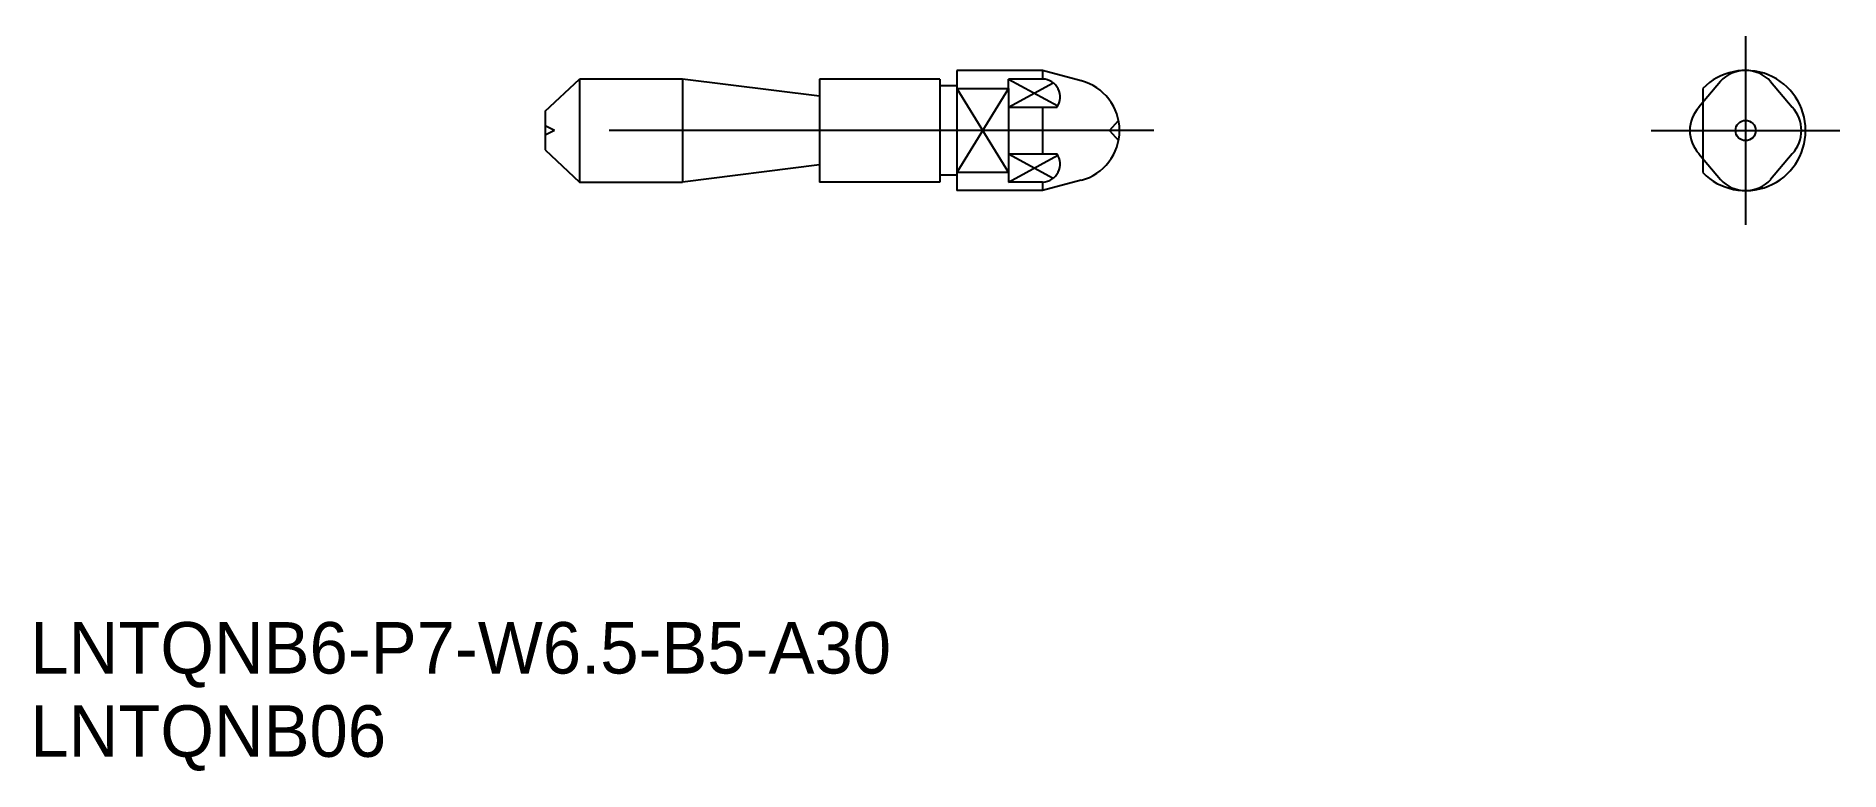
# Model space of a CAD drawing. Extents: x 39 to 144, y 105 to 148.
import ezdxf

# ---------------------------------------------------------------- set-up
doc = ezdxf.new("R2010")
doc.units = 0
doc.linetypes.add('CENTER', pattern=[50.8, 31.75, -6.35, 6.35, -6.35])
doc.linetypes.add('DASHED', pattern=[19.05, 12.7, -6.35])
doc.layers.get('0').update_dxf_attribs({"linetype": 'CONTINUOUS'})
doc.layers.add('CENTER', color=1, linetype='CENTER')

# ---------------------------------------------------------------- blocks, each defined once
blk = doc.blocks.new('*U2')
at = {"color": 7, "linetype": 'CONTINUOUS'}
blk.add_text('LNTQNB06', height=3, dxfattribs=at).set_placement((38.2, 105.65))
blk = doc.blocks.new('*U3')
at = {"color": 7, "linetype": 'CONTINUOUS'}
blk.add_text('LNTQNB6-P7-W6.5-B5-A30', height=3, dxfattribs=at).set_placement((38.2, 110.5))

msp = doc.modelspace()

# ---------------------------------------------------------------- linework, layer by layer
at = {"color": 7, "linetype": 'CONTINUOUS'}
for p, q in [((68.2, 143.25), (70.2, 145.13)), ((76.2, 145.13), (70.2, 145.13)), ((70.2, 145.13), (70.2, 139.13)), ((76.2, 145.13), (76.2, 139.13)), ((84.2, 144.13), (76.2, 145.13)), ((136.7, 144.99), (135.45, 143.49)), ((135.67, 144.58), (135.67, 143.75)), ((139.63, 144.99), (140.88, 143.49)), ((68.2, 143.25), (68.2, 141.01)), ((68.2, 141.01), (70.2, 139.13)), ((84.2, 140.13), (76.2, 139.13)), ((135.45, 140.77), (136.7, 139.27)), ((135.67, 140.51), (135.67, 139.68)), ((140.88, 140.77), (139.63, 139.27)), ((70.2, 139.13), (76.2, 139.13))]:
    msp.add_line(p, q, dxfattribs=at)
at = {"linetype": 'CONTINUOUS'}
for p, q in [((91.2, 145.13), (84.2, 145.13)), ((84.2, 145.13), (84.2, 139.13)), ((91.2, 145.13), (91.2, 139.13)), ((92.2, 145.63), (92.2, 138.63)), ((97.2, 145.63), (92.2, 145.63)), ((99.45, 145.03), (97.2, 145.63)), ((92.2, 144.73), (91.2, 144.73)), ((92.2, 144.58), (95.2, 144.58)), ((95.2, 144.58), (95.2, 139.68)), ((91.2, 139.13), (84.2, 139.13)), ((92.2, 139.53), (91.2, 139.53)), ((95.2, 139.68), (92.2, 139.68)), ((99.45, 139.23), (97.2, 138.63)), ((97.2, 138.63), (92.2, 138.63))]:
    msp.add_line(p, q, dxfattribs=at)
at = {"color": 3, "linetype": 'CONTINUOUS'}
for p, q in [((95.2, 144.58), (95.2, 145.13)), ((95.2, 144.58), (95.2, 145.13)), ((97.2, 145.13), (95.2, 145.13)), ((95.2, 145.13), (98.09, 143.56)), ((97.2, 145.63), (97.2, 145.13)), ((92.2, 144.58), (95.2, 139.68)), ((95.2, 144.58), (92.2, 139.68)), ((95.2, 143.49), (97.81, 144.91)), ((95.2, 143.49), (98.04, 143.49)), ((97.2, 143.49), (97.2, 140.77)), ((95.2, 140.77), (98.04, 140.77)), ((95.2, 140.77), (97.81, 139.35)), ((95.2, 139.13), (98.09, 140.7)), ((95.2, 139.68), (95.2, 139.13)), ((95.2, 139.68), (95.2, 139.13)), ((97.2, 139.13), (95.2, 139.13)), ((97.2, 139.13), (97.2, 138.63))]:
    msp.add_line(p, q, dxfattribs=at)
at = {"color": 3, "linetype": 'DASHED'}
for p, q in [((135.67, 143.75), (135.67, 140.51)), ((68.75, 142.13), (68.2, 142.41)), ((68.75, 142.13), (68.2, 141.85)), ((101.09, 142.13), (101.62, 142.72)), ((101.09, 142.13), (101.62, 141.54))]:
    msp.add_line(p, q, dxfattribs=at)
at = {"color": 7, "linetype": 'CONTINUOUS'}
msp.add_circle((138.17, 142.13), 0.59, dxfattribs=at)
at = {"color": 3, "linetype": 'CONTINUOUS'}
for centre, start, end in [((97.17, 144.08), 325.8979, 88.0788), ((97.17, 140.18), 271.9212, 34.1021)]:
    msp.add_arc(centre, 1.05, start, end, dxfattribs=at)
at = {"color": 7, "linetype": 'CONTINUOUS'}
for centre, radius, start, end in [((138.17, 142.13), 3.5, 224.4153, 135.5847), ((138.16, 143.63), 2, 42.8789, 137.1211), ((98.68, 142.13), 3, 285, 75), ((136.92, 142.13), 2, 137.1211, 222.8789), ((139.42, 142.13), 2, 317.1211, 42.8789), ((138.17, 140.63), 2, 222.8789, 317.1211)]:
    msp.add_arc(centre, radius, start, end, dxfattribs=at)
at = {"layer": 'CENTER', "color": 1, "linetype": 'CENTER'}
for p, q in [((138.17, 147.63), (138.17, 136.63)), ((103.68, 142.13), (66.2, 142.13)), ((132.67, 142.13), (143.67, 142.13))]:
    msp.add_line(p, q, dxfattribs=at)

# ---------------------------------------------------------------- block references
at = {"color": 7, "linetype": 'CONTINUOUS'}
for name in ['*U3', '*U2']:
    msp.add_blockref(name, (0, 0), dxfattribs=at)

doc.saveas('drawing.dxf')
